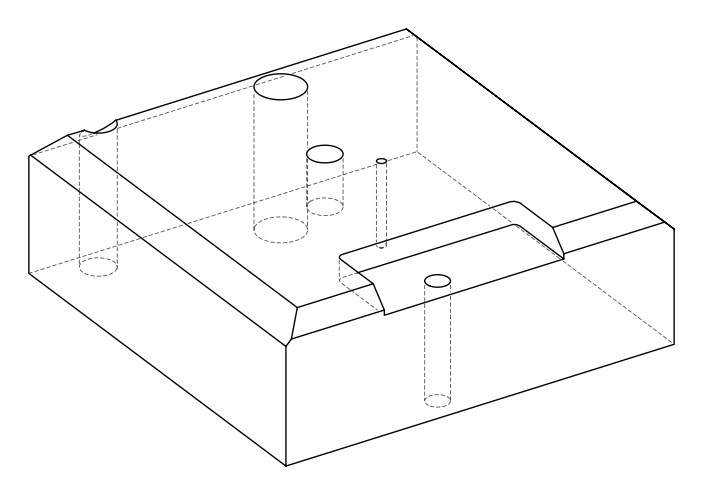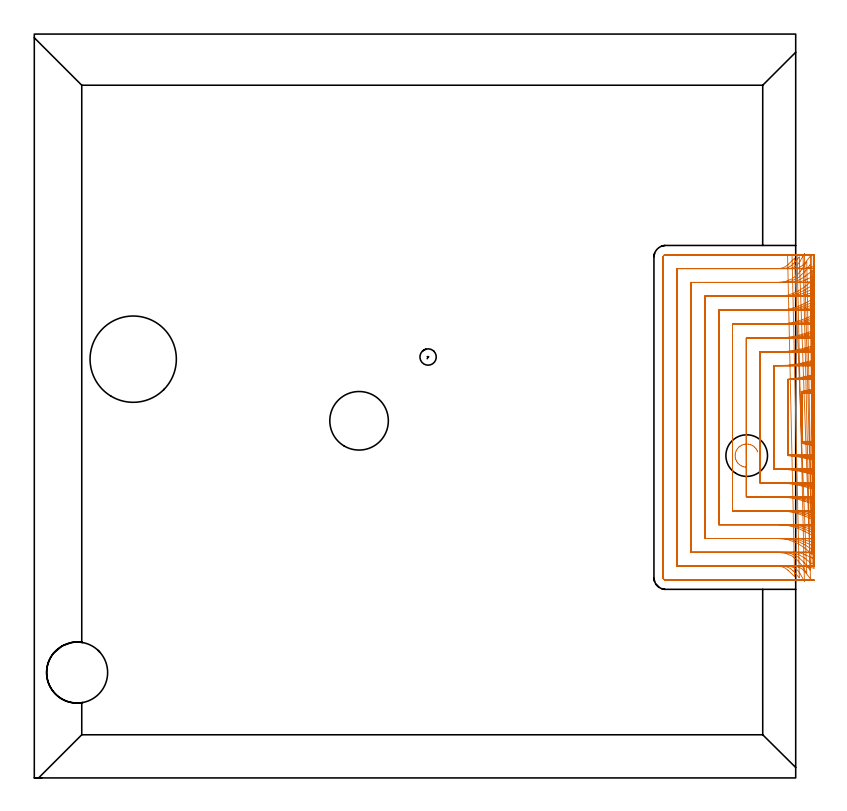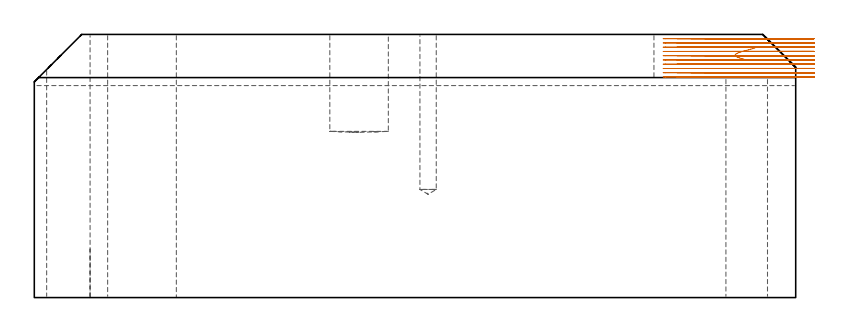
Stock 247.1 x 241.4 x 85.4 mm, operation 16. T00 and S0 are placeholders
(PLAN: 16 operations, 9 tool changes, 88.4 min)
(1 SPOT_DRILL | STEP1HOLE | NXT0321_9005460120000 | 0.05 min | 183 mm3)
(2 SPOT_DRILL_1 | STEP1HOLE_1 | NXT0321_9005460120000 | 0.03 min | 1469 mm3)
(3 SPOT_DRILL_2 | STEP1POCKET | NXT0321_9005460120000 | 0.03 min | 0 mm3)
(4 DRILL_THROUGH_HOLE_INTO_CENTER | STEP1HOLE | NXT0301_065 | 0.36 min | 5781 mm3)
(5 DRILL_TO_ENLARGE_THROUGH_HOLE | STEP1HOLE | UGT0301_264 | 0.38 min | 20313 mm3)
(6 DRILL_THROUGH_HOLE_INTO_CENTER_1 | STEP1HOLE_1 | NXT0301_042 | 0.31 min | 2834 mm3)
(7 DRILL_TO_ENLARGE_THROUGH_HOLE_1 | STEP1HOLE_1 | NXT0301_102 | 0.31 min | 7908 mm3)
(8 INDEXABLE_INSERT_DRILL_THROUGH_HOLE_FROM_SOLID | STEP1HOLE_2 | NXT0302_027 | 0.36 min | 52566 mm3)
(9 DRILL_BLIND_HOLE_INTO_CENTER | STEP1POCKET | UGT0301_448 | 0.22 min | 1115 mm3)
(10 INDEXABLE_INSERT_DRILL_BLIND_HOLE_FROM_SOLID | STEP1POCKET_1 | NXT0302_009 | 0.14 min | 8947 mm3)
(11 AREA_MILL | FG_CHAMFER_SURFACE | UGT0205_001 | 1.94 min | 3842 mm3)
(12 AREA_MILL_1 | FG_CHAMFER_SURFACE_1 | UGT0205_001 | 10.8 min | 27708 mm3)
(13 AREA_MILL_2 | FG_CHAMFER_SURFACE_2 | UGT0205_001 | 2.1 min | 4213 mm3)
(14 AREA_MILL_3 | FG_CHAMFER_SURFACE_3 | UGT0205_001 | 11.7 min | 32026 mm3)
(15 AREA_MILL_4 | FG_CHAMFER_SURFACE_4 | UGT0205_001 | 9.72 min | 22581 mm3)
(16 MILL_SLOT | SLOT_PARTIAL_RECTANGULAR | UGT0201_124 | Follow Part, ap 1.5, ae 75% | 49.94 min | 68092 mm3)
(TOOL NXT0321_9005460120000 | NC Spot Drill, 142deg, 12mm, Carbide, Uncoated | D12 PA142 FL30 Z2)
(TOOL NXT0301_065 | Carbide Drill 9.4mm [860.1-0940-075A1-MM 2214] | D9.4 PA140 FL98 Z2)
(TOOL UGT0301_264 | Twist Drill 19.8 mm | D19.8 PA118 FL140 Z2)
(TOOL NXT0301_042 | Carbide Drill 7.1mm [860.1-0710-057A1-MM 2214] | D7.1 PA140 FL85 Z2)
(TOOL NXT0301_102 | Carbide Drill 13.5mm [860.1-1350-108A1-MM 2214] | D13.5 PA140 FL123 Z2)
(TOOL NXT0302_027 | Index. Insert Drill 28mm [880-D2800L32-05] | D28 PA176 FL140 Z2)
(TOOL UGT0301_448 | Carbide Drill 5.3 mm | D5.3 PA118 FL52 Z2)
(TOOL NXT0302_009 | Index. Insert Drill 19mm [880-D1900L25-05] | D19 PA176 FL95 Z2)
(TOOL UGT0205_001 | Chamfer Mill 20 x 3 x 45 deg. | D20 FL50 Z2)
(TOOL UGT0201_124 | Carbide End Mill 6.0 | D6 FL15 Z4)
(OP 16 MILL_SLOT)
G17 G21 G94 G90
T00 M6
G54
G17 G0 G90 X253.044 Y126.213 S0 M3
G43 Z95.4 H0
Z84.02
G94 G1 X250.1 Y125.637 F250.
G2 X249.1 Y125.453 R45. F500.
G1 Y108.546
G2 X250.1 Y108.362 R45.
G1 X253.044 Y107.785 F250.
X253.031 Y130.872
X250.1 Y130.232
G2 X244.6 Y129.422 R40.5 F500.
G1 Y104.578
G2 X250.1 Y103.766 R40.5
G1 X253.031 Y103.126 F250.
X253.012 Y135.572
X250.1 Y134.852
G2 X241.46 Y133.8 R36. F500.
G1 X240.1
Y100.2
X241.454
G2 X250.1 Y99.146 R36.
G1 X253.012 Y98.426 F250.
X252.985 Y140.331
X250.1 Y139.508
G2 X241.46 Y138.3 R31.5 F500.
G1 X235.6
Y95.7
X241.454
G2 X250.1 Y94.49 R31.5
G1 X252.985 Y93.667 F250.
X252.942 Y145.18
X250.1 Y144.22
G2 X241.46 Y142.8 R27. F500.
G1 X231.1
Y108.344
Y105.344 F250.
Y103.853
Y100.853
Y91.2 F500.
X241.454
G2 X250.1 Y89.778 R27.
G1 X252.942 Y88.818 F250.
X252.87 Y150.177
X250.1 Y149.025
G2 X241.46 Y147.3 R22.5 F500.
G1 X226.6
Y86.7
X241.454
G2 X250.1 Y84.973 R22.5
G1 X252.87 Y83.82 F250.
X252.732 Y155.449
X250.1 Y154.009
G2 X241.46 Y151.8 R18. F500.
G1 X222.1
Y82.2
X241.454
G2 X250.1 Y79.988 R18.
G1 X252.731 Y78.547 F250.
X252.405 Y161.347
X250.1 Y159.427
G2 X241.46 Y156.3 R13.5 F500.
G1 X217.6
Y77.7
X241.454
G2 X250.1 Y74.568 R13.5
G1 X252.404 Y72.647 F250.
X250.687 Y167.595
X249.103 Y165.048
G2 X241.46 Y160.8 R9. F500.
G1 X213.1
Y73.2
X241.454
G2 X249.1 Y68.948 R9.
G1 X250.683 Y66.399 F250.
X246.747 Y168.657 F500.
X244.593 Y166.569 F250.
G2 X241.46 Y165.3 R4.5 F500.
G1 X208.6
Y68.7
X241.454
G2 X244.589 Y67.428 R4.5
G1 X246.741 Y65.339 F250.
X244.46 Y169.8 F500.
X241.46 F250.
X204.9 F500.
G3 X204.1 Y169. R0.8
G1 Y65.
G3 X204.9 Y64.2 R0.8
G1 X241.454
X244.454 F250.
G0 Z95.4
X253.061 Y125.858
Z82.64
G1 X250.1 Y125.379
G2 X249.1 Y125.228 R45. F500.
G1 Y108.772
G2 X250.1 Y108.622 R45.
G1 X253.061 Y108.143 F250.
X253.052 Y130.477
X250.1 Y129.944
G2 X244.6 Y129.335 R40.5 F500.
G1 Y104.665
G2 X250.1 Y104.057 R40.5
G1 X253.052 Y103.524 F250.
X253.039 Y135.125
X250.1 Y134.526
G2 X242.906 Y133.8 R36. F500.
G1 X240.1
Y100.2
X242.911
G2 X250.1 Y99.475 R36.
G1 X253.04 Y98.876 F250.
X253.021 Y139.817
X250.1 Y139.132
G2 X242.906 Y138.3 R31.5 F500.
G1 X235.6
Y95.7
X242.911
G2 X250.1 Y94.869 R31.5
G1 X253.021 Y94.184 F250.
X252.992 Y144.575
X250.1 Y143.776
G2 X242.906 Y142.8 R27. F500.
G1 X231.1
Y108.344
Y105.344 F250.
Y103.853
Y100.853
Y91.2 F500.
X242.911
G2 X250.1 Y90.225 R27.
G1 X252.992 Y89.427 F250.
X252.943 Y149.44
X250.1 Y148.481
G2 X242.906 Y147.3 R22.5 F500.
G1 X226.6
Y86.7
X242.911
G2 X250.1 Y85.521 R22.5
G1 X252.943 Y84.562 F250.
X252.85 Y154.499
X250.1 Y153.3
G2 X242.906 Y151.8 R18. F500.
G1 X222.1
Y82.2
X242.911
G2 X250.1 Y80.702 R18.
G1 X252.85 Y79.504 F250.
X252.639 Y159.975
X250.1 Y158.376
G2 X242.906 Y156.3 R13.5 F500.
G1 X217.6
Y77.7
X242.911
G2 X250.1 Y75.627 R13.5
G1 X252.639 Y74.029 F250.
X251.845 Y166.623
X249.998 Y164.259
G2 X242.906 Y160.8 R9. F500.
G1 X213.1
Y73.2
X242.911
G2 X249.999 Y69.746 R9.
G1 X251.848 Y67.384 F250.
X248.264 Y169.06 F500.
X246.274 Y166.815 F250.
G2 X242.906 Y165.3 R4.5 F500.
G1 X208.6
Y68.7
X242.911
G2 X246.272 Y67.192 R4.5
G1 X248.267 Y64.952 F250.
X245.906 Y169.8 F500.
X242.906 F250.
X204.9 F500.
G3 X204.1 Y169. R0.8
G1 Y65.
G3 X204.9 Y64.2 R0.8
G1 X242.911
X245.911 F250.
G0 Z95.4
X253.077 Y125.516
Z81.26
G1 X250.1 Y125.145
G2 X249.1 Y125.032 R45. F500.
G1 Y108.967
G2 X250.1 Y108.854 R45.
G1 X253.077 Y108.483 F250.
X253.072 Y130.096
X250.1 Y129.684
G2 X244.6 Y129.3 R40.5 F500.
G1 Y104.7
G2 X250.1 Y104.315 R40.5
G1 X253.071 Y103.903 F250.
X253.064 Y134.696
X250.1 Y134.232
G2 X244.538 Y133.8 R36. F500.
G1 X240.1
Y100.2
X244.53
G2 X250.1 Y99.767 R36.
G1 X253.064 Y99.302 F250.
X253.053 Y139.325
X250.1 Y138.795
G2 X244.538 Y138.3 R31.5 F500.
G1 X235.6
Y95.7
X244.53
G2 X250.1 Y95.204 R31.5
G1 X253.053 Y94.673 F250.
X253.036 Y143.997
X250.1 Y143.379
G2 X244.538 Y142.8 R27. F500.
G1 X231.1
Y108.345
Y105.345 F250.
Y103.853
Y100.853
Y91.2 F500.
X244.53
G2 X250.1 Y90.619 R27.
G1 X253.035 Y90. F250.
X253.007 Y148.74
X250.1 Y147.998
G2 X244.538 Y147.3 R22.5 F500.
G1 X226.6
Y86.7
X244.53
G2 X250.1 Y86. R22.5
G1 X253.007 Y85.257 F250.
X252.953 Y153.608
X250.1 Y152.681
G2 X244.538 Y151.8 R18. F500.
G1 X222.1
Y82.2
X244.53
G2 X250.1 Y81.317 R18.
G1 X252.953 Y80.388 F250.
X252.834 Y158.735
X250.1 Y157.499
G2 X244.538 Y156.3 R13.5 F500.
G1 X217.6
Y77.7
X244.53
G2 X250.1 Y76.498 R13.5
G1 X252.833 Y75.26 F250.
X252.458 Y164.579
X250.1 Y162.725
G2 X244.538 Y160.8 R9. F500.
G1 X213.1
Y73.2
X244.53
G2 X250.1 Y71.27 R9.
G1 X252.457 Y69.413 F250.
X249.933 Y170.17 F500.
X248.444 Y167.566 F250.
G2 X244.538 Y165.3 R4.5 F500.
G1 X208.6
Y68.7
X244.53
G2 X248.437 Y66.433 R4.5
G1 X249.926 Y63.829 F250.
X247.538 Y169.8 F500.
X244.538 F250.
X204.9 F500.
G3 X204.1 Y169. R0.8
G1 Y65.
G3 X204.9 Y64.2 R0.8
G1 X244.53
X247.53 F250.
G0 Z95.4
X253.09 Y125.186
Z79.88
G1 X250.1 Y124.945
G2 X249.1 Y124.876 R45. F500.
G1 Y109.124
G2 X250.1 Y109.055 R45.
G1 X253.09 Y108.814 F250.
X253.088 Y129.729
X250.1 Y129.462
G2 X246.486 Y129.3 R40.5 F500.
G1 X244.6
Y104.7
X246.488
G2 X250.1 Y104.539 R40.5
G1 X253.088 Y104.271 F250.
X253.085 Y134.283
X250.1 Y133.982
G2 X246.486 Y133.8 R36. F500.
G1 X240.1
Y100.2
X246.488
G2 X250.1 Y100.018 R36.
G1 X253.085 Y99.717 F250.
X253.08 Y138.852
X250.1 Y138.508
G2 X246.486 Y138.3 R31.5 F500.
G1 X235.6
Y95.7
X246.488
G2 X250.1 Y95.492 R31.5
G1 X253.08 Y95.148 F250.
X253.073 Y143.445
X250.1 Y143.043
G2 X246.486 Y142.8 R27. F500.
G1 X231.1
Y108.345
Y105.345 F250.
Y103.853
Y100.853
Y91.2 F500.
X246.488
G2 X250.1 Y90.957 R27.
G1 X253.073 Y90.556 F250.
X253.061 Y148.074
X250.1 Y147.592
G2 X246.486 Y147.3 R22.5 F500.
G1 X226.6
Y86.7
X246.488
G2 X250.1 Y86.408 R22.5
G1 X253.061 Y85.927 F250.
X253.039 Y152.769
X250.1 Y152.167
G2 X246.486 Y151.8 R18. F500.
G1 X222.1
Y82.2
X246.488
G2 X250.1 Y81.834 R18.
G1 X253.039 Y81.232 F250.
X252.99 Y157.596
X250.1 Y156.793
G2 X246.486 Y156.3 R13.5 F500.
G1 X217.6
Y77.7
X246.488
G2 X250.1 Y77.208 R13.5
G1 X252.991 Y76.405 F250.
X252.848 Y162.762
X250.1 Y161.557
G2 X246.486 Y160.8 R9. F500.
G1 X213.1
Y73.2
X246.488
G2 X250.1 Y72.443 R9.
G1 X252.848 Y71.239 F250.
X251.876 Y169.359
X250.015 Y167.007
G2 X246.486 Y165.3 R4.5 F500.
G1 X208.6
Y68.7
X246.488
G2 X250.014 Y66.996 R4.5
G1 X251.878 Y64.646 F250.
X249.486 Y169.8 F500.
X246.486 F250.
X204.9 F500.
G3 X204.1 Y169. R0.8
G1 Y65.
G3 X204.9 Y64.2 R0.8
G1 X246.488
X249.488 F250.
G0 Z95.4
X253.099 Y124.863
Z78.5
G1 X250.1 Y124.807
G2 X249.1 Y124.8 R45. F500.
G1 Y109.2
G2 X250.1 Y109.193 R45.
G1 X253.099 Y109.137 F250.
Y129.37
X250.1 Y129.309
G2 X249.27 Y129.3 R40.5 F500.
G1 X244.6
Y104.7
X249.265
G2 X250.1 Y104.691 R40.5
G1 X253.099 Y104.63 F250.
Y133.879
X250.1 Y133.81
G2 X249.27 Y133.8 R36. F500.
G1 X240.1
Y100.2
X249.265
G2 X250.1 Y100.19 R36.
G1 X253.099 Y100.121 F250.
Y138.39
X250.1 Y138.311
G2 X249.27 Y138.3 R31.5 F500.
G1 X235.6
Y95.7
X249.265
G2 X250.1 Y95.689 R31.5
G1 X253.099 Y95.609 F250.
Y142.905
X250.1 Y142.813
G2 X249.27 Y142.8 R27. F500.
G1 X231.1
Y108.345
Y105.345 F250.
Y103.854
Y100.854
Y91.2 F500.
X249.265
G2 X250.1 Y91.187 R27.
G1 X253.099 Y91.094 F250.
X253.098 Y147.426
X250.1 Y147.315
G2 X249.27 Y147.3 R22.5 F500.
G1 X226.6
Y86.7
X249.265
G2 X250.1 Y86.684 R22.5
G1 X253.098 Y86.573 F250.
X253.097 Y151.958
X250.1 Y151.819
G2 X249.27 Y151.8 R18. F500.
G1 X222.1
Y82.2
X249.265
G2 X250.1 Y82.181 R18.
G1 X253.097 Y82.041 F250.
X253.094 Y156.51
X250.1 Y156.326
G2 X249.27 Y156.3 R13.5 F500.
G1 X217.6
Y77.7
X249.265
G2 X250.1 Y77.674 R13.5
G1 X253.094 Y77.488 F250.
X253.087 Y161.115
X250.1 Y160.838
G2 X249.27 Y160.8 R9. F500.
G1 X213.1
Y73.2
X249.265
G2 X250.1 Y73.161 R9.
G1 X253.087 Y72.883 F250.
X253.049 Y165.931
X250.1 Y165.377
G2 X249.27 Y165.3 R4.5 F500.
G1 X208.6
Y68.7
X249.265
G2 X250.1 Y68.622 R4.5
G1 X253.048 Y68.065 F250.
X252.27 Y169.8
X249.27
X204.9 F500.
G3 X204.1 Y169. R0.8
G1 Y65.
G3 X204.9 Y64.2 R0.8
G1 X249.265
X252.265 F250.
G0 X253.1 Y124.804 Z77.12
G1 X250.1 Y124.8
X250.034 F500.
X249.1
Y109.2
X250.034
X250.1
X253.1 Y109.196 F250.
Y129.305
X250.1 Y129.3
X250.034 F500.
X244.6
Y104.7
X250.034
X250.1
X253.1 Y104.695 F250.
Y133.806
X250.1 Y133.8
X250.034 F500.
X240.1
Y100.2
X250.034
X250.1
X253.1 Y100.194 F250.
Y138.306
X250.1 Y138.3
X250.034 F500.
X235.6
Y95.7
X250.034
X250.1
X253.1 Y95.694 F250.
Y142.807
X250.1 Y142.8
X250.034 F500.
X231.1
Y108.344
Y105.344 F250.
G0 X234.749 Y105.803 Z81.5
G1 X234.632 Y106.131 Z81.407
X234.389 Y106.57 Z81.272
X234.244 Y106.803 Z81.199
X233.76 Y107.35 Z81.003
X233.18 Y107.792 Z80.807
X232.524 Y108.115 Z80.612
X231.819 Y108.304 Z80.416
X231.091 Y108.354 Z80.22
X230.366 Y108.262 Z80.025
X229.673 Y108.032 Z79.829
X229.038 Y107.672 Z79.633
X228.826 Y107.498 Z79.56
X228.614 Y107.324 Z79.487
X228.15 Y106.79 Z79.297
X227.794 Y106.178 Z79.107
X227.559 Y105.51 Z78.918
X227.453 Y104.811 Z78.728
X227.48 Y104.104 Z78.538
X227.639 Y103.414 Z78.349
X227.924 Y102.766 Z78.159
X228.326 Y102.184 Z77.97
X228.829 Y101.686 Z77.78
X229.416 Y101.292 Z77.59
X229.898 Y101.085 Z77.45
X230.158 Y100.99 Z77.376
X230.733 Y100.872 Z77.218
X231.1 Y100.854 Z77.12
Y91.2 F500.
X250.034
X250.1
X253.1 Y91.193 F250.
Y147.309
X250.1 Y147.3
X250.034 F500.
X226.6
Y86.7
X250.034
X250.1
X253.1 Y86.691 F250.
Y151.811
X250.1 Y151.8
X250.034 F500.
X222.1
Y82.2
X250.034
X250.1
X253.1 Y82.189 F250.
Y156.315
X250.1 Y156.3
X250.034 F500.
X217.6
Y77.7
X250.034
X250.1
X253.1 Y77.685 F250.
Y160.822
X250.1 Y160.8
X250.034 F500.
X213.1
Y73.2
X250.034
X250.1
X253.1 Y73.178 F250.
Y165.345
X250.1 Y165.3
X250.034 F500.
X208.6
Y68.7
X250.034
X250.1
X253.1 Y68.655 F250.
X253.034 Y169.8
X250.034
X204.9 F500.
G3 X204.1 Y169. R0.8
G1 Y65.
G3 X204.9 Y64.2 R0.8
G1 X250.034
X253.034 F250.
G0 X253.1 Y124.8 Z75.74
G1 X250.1
X249.1 F500.
Y109.2
X250.1
X253.1 F250.
Y129.3
X250.1
X244.6 F500.
Y104.7
X250.1
X253.1 F250.
Y133.8
X250.1
X240.1 F500.
Y100.2
X250.1
X253.1 F250.
Y138.3
X250.1
X235.6 F500.
Y95.7
X250.1
X253.1 F250.
Y142.8
X250.1
X231.1 F500.
Y108.344
Y105.344 F250.
Y103.853
Y100.853
Y91.2 F500.
X250.1
X253.1 F250.
Y147.3
X250.1
X226.6 F500.
Y86.7
X250.1
X253.1 F250.
Y151.8
X250.1
X222.1 F500.
Y82.2
X250.1
X253.1 F250.
Y156.3
X250.1
X217.6 F500.
Y77.7
X250.1
X253.1 F250.
Y160.8
X250.1
X213.1 F500.
Y73.2
X250.1
X253.1 F250.
Y165.3
X250.1
X208.6 F500.
Y68.7
X250.1
X253.1 F250.
Y169.8
X250.1
X204.9 F500.
G3 X204.1 Y169. R0.8
G1 Y65.
G3 X204.9 Y64.2 R0.8
G1 X250.1
X253.1 F250.
G0 Y124.8 Z74.36
G1 X250.1
X249.1 F500.
Y109.2
X250.1
X253.1 F250.
Y129.3
X250.1
X244.6 F500.
Y104.7
X250.1
X253.1 F250.
Y133.8
X250.1
X240.1 F500.
Y100.2
X250.1
X253.1 F250.
Y138.3
X250.1
X235.6 F500.
Y95.7
X250.1
X253.1 F250.
Y142.8
X250.1
X231.1 F500.
Y108.345
Y105.345 F250.
Y103.853
Y100.853
Y91.2 F500.
X250.1
X253.1 F250.
Y147.3
X250.1
X226.6 F500.
Y86.7
X250.1
X253.1 F250.
Y151.8
X250.1
X222.1 F500.
Y82.2
X250.1
X253.1 F250.
Y156.3
X250.1
X217.6 F500.
Y77.7
X250.1
X253.1 F250.
Y160.8
X250.1
X213.1 F500.
Y73.2
X250.1
X253.1 F250.
Y165.3
X250.1
X208.6 F500.
Y68.7
X250.1
X253.1 F250.
Y169.8
X250.1
X204.9 F500.
G3 X204.1 Y169. R0.8
G1 Y65.
G3 X204.9 Y64.2 R0.8
G1 X250.1
X253.1 F250.
G0 Y124.8 Z72.98
G1 X250.1
X249.1 F500.
Y109.2
X250.1
X253.1 F250.
Y129.3
X250.1
X244.6 F500.
Y104.7
X250.1
X253.1 F250.
Y133.8
X250.1
X240.1 F500.
Y100.2
X250.1
X253.1 F250.
Y138.3
X250.1
X235.6 F500.
Y95.7
X250.1
X253.1 F250.
Y142.8
X250.1
X231.1 F500.
Y108.345
Y105.345 F250.
Y103.853
Y100.853
Y91.2 F500.
X250.1
X253.1 F250.
Y147.3
X250.1
X226.6 F500.
Y86.7
X250.1
X253.1 F250.
Y151.8
X250.1
X222.1 F500.
Y82.2
X250.1
X253.1 F250.
Y156.3
X250.1
X217.6 F500.
Y77.7
X250.1
X253.1 F250.
Y160.8
X250.1
X213.1 F500.
Y73.2
X250.1
X253.1 F250.
Y165.3
X250.1
X208.6 F500.
Y68.7
X250.1
X253.1 F250.
Y169.8
X250.1
X204.9 F500.
G3 X204.1 Y169. R0.8
G1 Y65.
G3 X204.9 Y64.2 R0.8
G1 X250.1
X253.1 F250.
G0 Y124.8 Z71.6
G1 X250.1
X249.1 F500.
Y109.2
X250.1
X253.1 F250.
Y129.3
X250.1
X244.6 F500.
Y104.7
X250.1
X253.1 F250.
Y133.8
X250.1
X240.1 F500.
Y100.2
X250.1
X253.1 F250.
Y138.3
X250.1
X235.6 F500.
Y95.7
X250.1
X253.1 F250.
Y142.8
X250.1
X231.1 F500.
Y108.345
Y105.345 F250.
Y103.853
Y100.853
Y91.2 F500.
X250.1
X253.1 F250.
Y147.3
X250.1
X226.6 F500.
Y86.7
X250.1
X253.1 F250.
Y151.8
X250.1
X222.1 F500.
Y82.2
X250.1
X253.1 F250.
Y156.3
X250.1
X217.6 F500.
Y77.7
X250.1
X253.1 F250.
Y160.8
X250.1
X213.1 F500.
Y73.2
X250.1
X253.1 F250.
Y165.3
X250.1
X208.6 F500.
Y68.7
X250.1
X253.1 F250.
Y169.8
X250.1
X204.9 F500.
G3 X204.1 Y169. R0.8
G1 Y65.
G3 X204.9 Y64.2 R0.8
G1 X250.1
X253.1 F250.
G0 Z95.4
M5
M2
